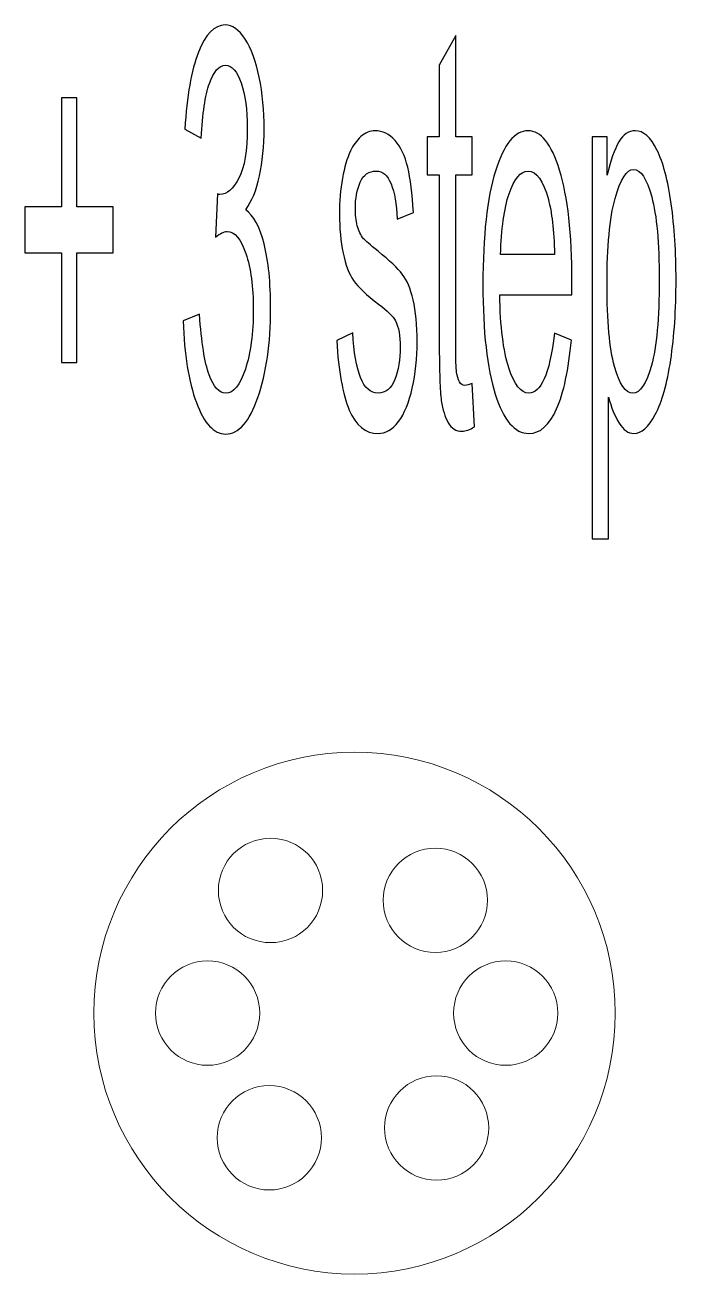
# Model space of a CAD drawing. Header units: millimetres. Extents: x -2444 to 3336, y -980 to 1690.
# Drawn here: x 1020.3 to 1066.1, y -726.7 to -638.9 of the extents above; entities that cross this region are included whole.
import ezdxf

# ---------------------------------------------------------------- set-up
doc = ezdxf.new("R2010")
doc.units = ezdxf.units.MM
doc.header["$MEASUREMENT"] = 0
doc.layers.add('Camada 1', color=7, linetype='Continuous')

msp = doc.modelspace()

# ---------------------------------------------------------------- linework, layer by layer
at = {"layer": 'Camada 1', "color": 250}
for points, knots in [([(1031.4497, -659.7079), (1031.4497, -659.7079), (1032.6043, -659.2362), (1032.6043, -659.2362), (1032.6043, -659.2362), (1032.7377, -661.2018), (1032.9607, -662.6169), (1033.2778, -663.4818), (1033.2778, -663.4818), (1033.5949, -664.3466), (1033.9841, -664.779), (1034.4455, -664.779), (1034.4455, -664.779), (1034.9922, -664.779), (1035.4536, -664.2156), (1035.8253, -663.0887), (1035.8253, -663.0887), (1036.1971, -661.9618), (1036.3829, -660.5662), (1036.3829, -658.9021), (1036.3829, -658.9021), (1036.3829, -657.3165), (1036.2102, -656.0062), (1035.8625, -654.971), (1035.8625, -654.971), (1035.517, -653.9424), (1035.0775, -653.4248), (1034.5417, -653.4248), (1034.5417, -653.4248), (1034.323, -653.4248), (1034.0519, -653.5558), (1033.7261, -653.8113), (1033.7261, -653.8113), (1033.7261, -653.8113), (1033.8551, -650.7844), (1033.8551, -650.7844), (1033.8551, -650.7844), (1033.9316, -650.8106), (1033.995, -650.8237), (1034.0409, -650.8237), (1034.0409, -650.8237), (1034.5351, -650.8237), (1034.9769, -650.4372), (1035.3727, -649.6706), (1035.3727, -649.6706), (1035.7663, -648.904), (1035.9631, -647.7247), (1035.9631, -646.1326), (1035.9631, -646.1326), (1035.9631, -644.8681), (1035.8188, -643.8198), (1035.5323, -642.9878), (1035.5323, -642.9878), (1035.2458, -642.1557), (1034.8763, -641.7429), (1034.4236, -641.7429), (1034.4236, -641.7429), (1033.9732, -641.7429), (1033.5992, -642.1688), (1033.2997, -643.0205), (1033.2997, -643.0205), (1033.0001, -643.8722), (1032.8076, -645.1498), (1032.7223, -646.8533), (1032.7223, -646.8533), (1032.7223, -646.8533), (1031.5678, -646.2243), (1031.5678, -646.2243), (1031.5678, -646.2243), (1031.7099, -643.905), (1032.0292, -642.1033), (1032.5299, -640.8257), (1032.5299, -640.8257), (1033.0285, -639.5481), (1033.6517, -638.9125), (1034.3952, -638.9125), (1034.3952, -638.9125), (1034.9069, -638.9125), (1035.3792, -639.2401), (1035.81, -639.9019), (1035.81, -639.9019), (1036.243, -640.557), (1036.5732, -641.4546), (1036.8006, -642.5881), (1036.8006, -642.5881), (1037.0302, -643.7281), (1037.1439, -644.9336), (1037.1439, -646.2112), (1037.1439, -646.2112), (1037.1439, -647.4233), (1037.0346, -648.524), (1036.8181, -649.5199), (1036.8181, -649.5199), (1036.5994, -650.5158), (1036.2758, -651.3085), (1035.8494, -651.8982), (1035.8494, -651.8982), (1036.4048, -652.2782), (1036.8356, -653.0775), (1037.1439, -654.2896), (1037.1439, -654.2896), (1037.4501, -655.4951), (1037.6031, -657.0152), (1037.6031, -658.83), (1037.6031, -658.83), (1037.6031, -661.2869), (1037.3036, -663.377), (1036.7066, -665.087), (1036.7066, -665.087), (1036.1074, -666.797), (1035.3508, -667.6487), (1034.4367, -667.6487), (1034.4367, -667.6487), (1033.6124, -667.6487), (1032.9279, -666.9084), (1032.3834, -665.4342), (1032.3834, -665.4342), (1031.8367, -663.9601), (1031.5262, -662.0535), (1031.4497, -659.7079)], [0, 0, 0, 0, 0.0322581, 0.0322581, 0.0322581, 0.0322581, 0.0645161, 0.0645161, 0.0645161, 0.0645161, 0.0967742, 0.0967742, 0.0967742, 0.0967742, 0.1290323, 0.1290323, 0.1290323, 0.1290323, 0.1612903, 0.1612903, 0.1612903, 0.1612903, 0.1935484, 0.1935484, 0.1935484, 0.1935484, 0.2258065, 0.2258065, 0.2258065, 0.2258065, 0.2580645, 0.2580645, 0.2580645, 0.2580645, 0.2903226, 0.2903226, 0.2903226, 0.2903226, 0.3225806, 0.3225806, 0.3225806, 0.3225806, 0.3548387, 0.3548387, 0.3548387, 0.3548387, 0.3870968, 0.3870968, 0.3870968, 0.3870968, 0.4193548, 0.4193548, 0.4193548, 0.4193548, 0.4516129, 0.4516129, 0.4516129, 0.4516129, 0.483871, 0.483871, 0.483871, 0.483871, 0.516129, 0.516129, 0.516129, 0.516129, 0.5483871, 0.5483871, 0.5483871, 0.5483871, 0.5806452, 0.5806452, 0.5806452, 0.5806452, 0.6129032, 0.6129032, 0.6129032, 0.6129032, 0.6451613, 0.6451613, 0.6451613, 0.6451613, 0.6774194, 0.6774194, 0.6774194, 0.6774194, 0.7096774, 0.7096774, 0.7096774, 0.7096774, 0.7419355, 0.7419355, 0.7419355, 0.7419355, 0.7741935, 0.7741935, 0.7741935, 0.7741935, 0.8064516, 0.8064516, 0.8064516, 0.8064516, 0.8387097, 0.8387097, 0.8387097, 0.8387097, 0.8709677, 0.8709677, 0.8709677, 0.8709677, 0.9032258, 0.9032258, 0.9032258, 0.9032258, 0.9354839, 0.9354839, 0.9354839, 0.9354839, 1, 1, 1, 1]), ([(1051.7732, -664.0911), (1051.7732, -664.0911), (1051.9307, -667.1442), (1051.9307, -667.1442), (1051.9307, -667.1442), (1051.607, -667.3473), (1051.3162, -667.4522), (1051.0625, -667.4522), (1051.0625, -667.4522), (1050.6448, -667.4522), (1050.3212, -667.2556), (1050.0894, -666.856), (1050.0894, -666.856), (1049.8598, -666.4563), (1049.698, -665.9387), (1049.604, -665.2901), (1049.604, -665.2901), (1049.51, -664.6415), (1049.464, -663.2787), (1049.464, -661.2018), (1049.464, -661.2018), (1049.464, -661.2018), (1049.464, -649.4478), (1049.464, -649.4478), (1049.464, -649.4478), (1049.464, -649.4478), (1048.6112, -649.4478), (1048.6112, -649.4478), (1048.6112, -649.4478), (1048.6112, -649.4478), (1048.6112, -646.7747), (1048.6112, -646.7747), (1048.6112, -646.7747), (1048.6112, -646.7747), (1049.464, -646.7747), (1049.464, -646.7747), (1049.464, -646.7747), (1049.464, -646.7747), (1049.464, -641.7298), (1049.464, -641.7298), (1049.464, -641.7298), (1049.464, -641.7298), (1050.6186, -639.6529), (1050.6186, -639.6529), (1050.6186, -639.6529), (1050.6186, -639.6529), (1050.6186, -646.7747), (1050.6186, -646.7747), (1050.6186, -646.7747), (1050.6186, -646.7747), (1051.7732, -646.7747), (1051.7732, -646.7747), (1051.7732, -646.7747), (1051.7732, -646.7747), (1051.7732, -649.4478), (1051.7732, -649.4478), (1051.7732, -649.4478), (1051.7732, -649.4478), (1050.6186, -649.4478), (1050.6186, -649.4478), (1050.6186, -649.4478), (1050.6186, -649.4478), (1050.6186, -661.3983), (1050.6186, -661.3983), (1050.6186, -661.3983), (1050.6186, -662.3876), (1050.6383, -663.0232), (1050.6799, -663.3049), (1050.6799, -663.3049), (1050.7192, -663.5866), (1050.7848, -663.8094), (1050.8766, -663.9797), (1050.8766, -663.9797), (1050.9685, -664.1435), (1051.0997, -664.2287), (1051.2703, -664.2287), (1051.2703, -664.2287), (1051.3971, -664.2287), (1051.5655, -664.1828), (1051.7732, -664.0911)], [0, 0, 0, 0, 0.047619, 0.047619, 0.047619, 0.047619, 0.0952381, 0.0952381, 0.0952381, 0.0952381, 0.1428571, 0.1428571, 0.1428571, 0.1428571, 0.1904762, 0.1904762, 0.1904762, 0.1904762, 0.2380952, 0.2380952, 0.2380952, 0.2380952, 0.2857143, 0.2857143, 0.2857143, 0.2857143, 0.3333333, 0.3333333, 0.3333333, 0.3333333, 0.3809524, 0.3809524, 0.3809524, 0.3809524, 0.4285714, 0.4285714, 0.4285714, 0.4285714, 0.4761905, 0.4761905, 0.4761905, 0.4761905, 0.5238095, 0.5238095, 0.5238095, 0.5238095, 0.5714286, 0.5714286, 0.5714286, 0.5714286, 0.6190476, 0.6190476, 0.6190476, 0.6190476, 0.6666667, 0.6666667, 0.6666667, 0.6666667, 0.7142857, 0.7142857, 0.7142857, 0.7142857, 0.7619048, 0.7619048, 0.7619048, 0.7619048, 0.8095238, 0.8095238, 0.8095238, 0.8095238, 0.8571429, 0.8571429, 0.8571429, 0.8571429, 0.9047619, 0.9047619, 0.9047619, 0.9047619, 1, 1, 1, 1]), ([(1022.8842, -662.6169), (1022.8842, -662.6169), (1022.8842, -654.912), (1022.8842, -654.912), (1022.8842, -654.912), (1022.8842, -654.912), (1020.3257, -654.912), (1020.3257, -654.912), (1020.3257, -654.912), (1020.3257, -654.912), (1020.3257, -651.6885), (1020.3257, -651.6885), (1020.3257, -651.6885), (1020.3257, -651.6885), (1022.8842, -651.6885), (1022.8842, -651.6885), (1022.8842, -651.6885), (1022.8842, -651.6885), (1022.8842, -644.0229), (1022.8842, -644.0229), (1022.8842, -644.0229), (1022.8842, -644.0229), (1023.9732, -644.0229), (1023.9732, -644.0229), (1023.9732, -644.0229), (1023.9732, -644.0229), (1023.9732, -651.6885), (1023.9732, -651.6885), (1023.9732, -651.6885), (1023.9732, -651.6885), (1026.5317, -651.6885), (1026.5317, -651.6885), (1026.5317, -651.6885), (1026.5317, -651.6885), (1026.5317, -654.912), (1026.5317, -654.912), (1026.5317, -654.912), (1026.5317, -654.912), (1023.9732, -654.912), (1023.9732, -654.912), (1023.9732, -654.912), (1023.9732, -654.912), (1023.9732, -662.6169), (1023.9732, -662.6169), (1023.9732, -662.6169), (1023.9732, -662.6169), (1022.8842, -662.6169), (1022.8842, -662.6169)], [0, 0, 0, 0, 0.0769231, 0.0769231, 0.0769231, 0.0769231, 0.1538462, 0.1538462, 0.1538462, 0.1538462, 0.2307692, 0.2307692, 0.2307692, 0.2307692, 0.3076923, 0.3076923, 0.3076923, 0.3076923, 0.3846154, 0.3846154, 0.3846154, 0.3846154, 0.4615385, 0.4615385, 0.4615385, 0.4615385, 0.5384615, 0.5384615, 0.5384615, 0.5384615, 0.6153846, 0.6153846, 0.6153846, 0.6153846, 0.6923077, 0.6923077, 0.6923077, 0.6923077, 0.7692308, 0.7692308, 0.7692308, 0.7692308, 0.8461538, 0.8461538, 0.8461538, 0.8461538, 1, 1, 1, 1]), ([(1042.2478, -661.0838), (1042.2478, -661.0838), (1043.3893, -660.5335), (1043.3893, -660.5335), (1043.3893, -660.5335), (1043.4527, -661.9028), (1043.632, -662.9511), (1043.925, -663.6849), (1043.925, -663.6849), (1044.218, -664.4121), (1044.6291, -664.779), (1045.154, -664.779), (1045.154, -664.779), (1045.6854, -664.779), (1046.079, -664.458), (1046.337, -663.8094), (1046.337, -663.8094), (1046.5929, -663.1673), (1046.7219, -662.4073), (1046.7219, -661.5359), (1046.7219, -661.5359), (1046.7219, -660.7562), (1046.606, -660.1404), (1046.3763, -659.6948), (1046.3763, -659.6948), (1046.2145, -659.3869), (1045.8209, -659.0004), (1045.1955, -658.5221), (1045.1955, -658.5221), (1044.3514, -657.8865), (1043.7676, -657.3362), (1043.4396, -656.871), (1043.4396, -656.871), (1043.1137, -656.3993), (1042.8666, -655.7572), (1042.6983, -654.9317), (1042.6983, -654.9317), (1042.5299, -654.1127), (1042.4446, -653.202), (1042.4446, -652.2061), (1042.4446, -652.2061), (1042.4446, -651.2954), (1042.5146, -650.4568), (1042.6523, -649.6837), (1042.6523, -649.6837), (1042.7923, -648.9106), (1042.9804, -648.2685), (1043.2187, -647.7575), (1043.2187, -647.7575), (1043.398, -647.3644), (1043.6429, -647.0302), (1043.9513, -646.755), (1043.9513, -646.755), (1044.2618, -646.4799), (1044.592, -646.3423), (1044.9462, -646.3423), (1044.9462, -646.3423), (1045.4798, -646.3423), (1045.9478, -646.5716), (1046.3501, -647.0368), (1046.3501, -647.0368), (1046.7547, -647.4954), (1047.052, -648.1244), (1047.2445, -648.9106), (1047.2445, -648.9106), (1047.4347, -649.7033), (1047.5681, -650.7582), (1047.6403, -652.0817), (1047.6403, -652.0817), (1047.6403, -652.0817), (1046.5119, -652.5534), (1046.5119, -652.5534), (1046.5119, -652.5534), (1046.4617, -651.492), (1046.3129, -650.6599), (1046.068, -650.0637), (1046.068, -650.0637), (1045.8231, -649.4675), (1045.4776, -649.1727), (1045.0293, -649.1727), (1045.0293, -649.1727), (1044.5023, -649.1727), (1044.124, -649.4347), (1043.8988, -649.9589), (1043.8988, -649.9589), (1043.6735, -650.483), (1043.5598, -651.0989), (1043.5598, -651.7999), (1043.5598, -651.7999), (1043.5598, -652.2454), (1043.6058, -652.6517), (1043.6998, -653.012), (1043.6998, -653.012), (1043.7938, -653.3789), (1043.9403, -653.6868), (1044.1415, -653.9293), (1044.1415, -653.9293), (1044.2574, -654.0603), (1044.5942, -654.3551), (1045.1583, -654.8138), (1045.1583, -654.8138), (1045.9718, -655.4624), (1046.5404, -655.9996), (1046.864, -656.4124), (1046.864, -656.4124), (1047.1876, -656.8252), (1047.4413, -657.4345), (1047.625, -658.2207), (1047.625, -658.2207), (1047.8108, -659.0135), (1047.9027, -659.9962), (1047.9027, -661.1756), (1047.9027, -661.1756), (1047.9027, -662.3221), (1047.7912, -663.4032), (1047.5659, -664.4187), (1047.5659, -664.4187), (1047.3407, -665.4342), (1047.0171, -666.2204), (1046.595, -666.7773), (1046.595, -666.7773), (1046.1708, -667.3342), (1045.6919, -667.6094), (1045.1583, -667.6094), (1045.1583, -667.6094), (1044.2749, -667.6094), (1043.5992, -667.0591), (1043.1356, -665.9649), (1043.1356, -665.9649), (1042.672, -664.8642), (1042.3768, -663.2394), (1042.2478, -661.0838)], [0, 0, 0, 0, 0.0294118, 0.0294118, 0.0294118, 0.0294118, 0.0588235, 0.0588235, 0.0588235, 0.0588235, 0.0882353, 0.0882353, 0.0882353, 0.0882353, 0.1176471, 0.1176471, 0.1176471, 0.1176471, 0.1470588, 0.1470588, 0.1470588, 0.1470588, 0.1764706, 0.1764706, 0.1764706, 0.1764706, 0.2058824, 0.2058824, 0.2058824, 0.2058824, 0.2352941, 0.2352941, 0.2352941, 0.2352941, 0.2647059, 0.2647059, 0.2647059, 0.2647059, 0.2941176, 0.2941176, 0.2941176, 0.2941176, 0.3235294, 0.3235294, 0.3235294, 0.3235294, 0.3529412, 0.3529412, 0.3529412, 0.3529412, 0.3823529, 0.3823529, 0.3823529, 0.3823529, 0.4117647, 0.4117647, 0.4117647, 0.4117647, 0.4411765, 0.4411765, 0.4411765, 0.4411765, 0.4705882, 0.4705882, 0.4705882, 0.4705882, 0.5, 0.5, 0.5, 0.5, 0.5294118, 0.5294118, 0.5294118, 0.5294118, 0.5588235, 0.5588235, 0.5588235, 0.5588235, 0.5882353, 0.5882353, 0.5882353, 0.5882353, 0.6176471, 0.6176471, 0.6176471, 0.6176471, 0.6470588, 0.6470588, 0.6470588, 0.6470588, 0.6764706, 0.6764706, 0.6764706, 0.6764706, 0.7058824, 0.7058824, 0.7058824, 0.7058824, 0.7352941, 0.7352941, 0.7352941, 0.7352941, 0.7647059, 0.7647059, 0.7647059, 0.7647059, 0.7941176, 0.7941176, 0.7941176, 0.7941176, 0.8235294, 0.8235294, 0.8235294, 0.8235294, 0.8529412, 0.8529412, 0.8529412, 0.8529412, 0.8823529, 0.8823529, 0.8823529, 0.8823529, 0.9117647, 0.9117647, 0.9117647, 0.9117647, 0.9411765, 0.9411765, 0.9411765, 0.9411765, 1, 1, 1, 1]), ([(1057.5571, -660.5728), (1057.5571, -660.5728), (1058.7511, -661.0445), (1058.7511, -661.0445), (1058.7511, -661.0445), (1058.5652, -663.1214), (1058.2176, -664.7397), (1057.7102, -665.8863), (1057.7102, -665.8863), (1057.2029, -667.0329), (1056.5556, -667.6094), (1055.7662, -667.6094), (1055.7662, -667.6094), (1054.7734, -667.6094), (1053.9862, -666.6922), (1053.4045, -664.8577), (1053.4045, -664.8577), (1052.8229, -663.0297), (1052.532, -660.4549), (1052.532, -657.1462), (1052.532, -657.1462), (1052.532, -653.7262), (1052.825, -651.0661), (1053.4133, -649.1792), (1053.4133, -649.1792), (1054.0015, -647.2857), (1054.7647, -646.3423), (1055.7028, -646.3423), (1055.7028, -646.3423), (1056.6103, -646.3423), (1057.3516, -647.2661), (1057.9267, -649.1202), (1057.9267, -649.1202), (1058.5018, -650.9744), (1058.7905, -653.582), (1058.7905, -656.9431), (1058.7905, -656.9431), (1058.7905, -657.1462), (1058.7883, -657.4541), (1058.7839, -657.8603), (1058.7839, -657.8603), (1058.7839, -657.8603), (1053.7129, -657.8603), (1053.7129, -657.8603), (1053.7129, -657.8603), (1053.7566, -660.0945), (1053.9665, -661.8111), (1054.347, -662.997), (1054.347, -662.997), (1054.7253, -664.1828), (1055.1998, -664.779), (1055.7662, -664.779), (1055.7662, -664.779), (1056.1882, -664.779), (1056.5491, -664.4449), (1056.8465, -663.7766), (1056.8465, -663.7766), (1057.146, -663.1083), (1057.3822, -662.0404), (1057.5571, -660.5728)], [0, 0, 0, 0, 0.0625, 0.0625, 0.0625, 0.0625, 0.125, 0.125, 0.125, 0.125, 0.1875, 0.1875, 0.1875, 0.1875, 0.25, 0.25, 0.25, 0.25, 0.3125, 0.3125, 0.3125, 0.3125, 0.375, 0.375, 0.375, 0.375, 0.4375, 0.4375, 0.4375, 0.4375, 0.5, 0.5, 0.5, 0.5, 0.5625, 0.5625, 0.5625, 0.5625, 0.625, 0.625, 0.625, 0.625, 0.6875, 0.6875, 0.6875, 0.6875, 0.75, 0.75, 0.75, 0.75, 0.8125, 0.8125, 0.8125, 0.8125, 0.875, 0.875, 0.875, 0.875, 1, 1, 1, 1]), ([(1060.2097, -674.9998), (1060.2097, -674.9998), (1060.2097, -646.7747), (1060.2097, -646.7747), (1060.2097, -646.7747), (1060.2097, -646.7747), (1061.2593, -646.7747), (1061.2593, -646.7747), (1061.2593, -646.7747), (1061.2593, -646.7747), (1061.2593, -649.4544), (1061.2593, -649.4544), (1061.2593, -649.4544), (1061.5064, -648.4192), (1061.7863, -647.6395), (1062.099, -647.1219), (1062.099, -647.1219), (1062.4095, -646.6043), (1062.7878, -646.3423), (1063.2317, -646.3423), (1063.2317, -646.3423), (1063.8134, -646.3423), (1064.3251, -646.7878), (1064.769, -647.6854), (1064.769, -647.6854), (1065.2129, -648.5764), (1065.5475, -649.8409), (1065.7749, -651.4658), (1065.7749, -651.4658), (1066.0002, -653.0972), (1066.1139, -654.8793), (1066.1139, -656.8252), (1066.1139, -656.8252), (1066.1139, -658.9021), (1065.9892, -660.7759), (1065.7399, -662.4466), (1065.7399, -662.4466), (1065.4906, -664.1108), (1065.1276, -665.3884), (1064.6509, -666.2794), (1064.6509, -666.2794), (1064.1764, -667.1639), (1063.6756, -667.6094), (1063.1508, -667.6094), (1063.1508, -667.6094), (1062.766, -667.6094), (1062.4205, -667.367), (1062.1165, -666.8822), (1062.1165, -666.8822), (1061.8104, -666.3973), (1061.5611, -665.788), (1061.3643, -665.0477), (1061.3643, -665.0477), (1061.3643, -665.0477), (1061.3643, -674.9998), (1061.3643, -674.9998), (1061.3643, -674.9998), (1061.3643, -674.9998), (1060.2097, -674.9998), (1060.2097, -674.9998)], [0, 0, 0, 0, 0.0625, 0.0625, 0.0625, 0.0625, 0.125, 0.125, 0.125, 0.125, 0.1875, 0.1875, 0.1875, 0.1875, 0.25, 0.25, 0.25, 0.25, 0.3125, 0.3125, 0.3125, 0.3125, 0.375, 0.375, 0.375, 0.375, 0.4375, 0.4375, 0.4375, 0.4375, 0.5, 0.5, 0.5, 0.5, 0.5625, 0.5625, 0.5625, 0.5625, 0.625, 0.625, 0.625, 0.625, 0.6875, 0.6875, 0.6875, 0.6875, 0.75, 0.75, 0.75, 0.75, 0.8125, 0.8125, 0.8125, 0.8125, 0.875, 0.875, 0.875, 0.875, 1, 1, 1, 1]), ([(1053.7785, -655.03), (1053.7785, -655.03), (1057.5703, -655.03), (1057.5703, -655.03), (1057.5703, -655.03), (1057.52, -653.3134), (1057.3735, -652.0292), (1057.1351, -651.171), (1057.1351, -651.171), (1056.7699, -649.8409), (1056.2932, -649.1727), (1055.7094, -649.1727), (1055.7094, -649.1727), (1055.1802, -649.1727), (1054.7363, -649.7033), (1054.3755, -650.7647), (1054.3755, -650.7647), (1054.0168, -651.8261), (1053.8178, -653.2479), (1053.7785, -655.03)], [0, 0, 0, 0, 0.1666667, 0.1666667, 0.1666667, 0.1666667, 0.3333333, 0.3333333, 0.3333333, 0.3333333, 0.5, 0.5, 0.5, 0.5, 0.6666667, 0.6666667, 0.6666667, 0.6666667, 1, 1, 1, 1]), ([(1061.2593, -657.1003), (1061.2593, -659.7145), (1061.4364, -661.6473), (1061.7885, -662.8987), (1061.7885, -662.8987), (1062.1427, -664.1501), (1062.5714, -664.779), (1063.0743, -664.779), (1063.0743, -664.779), (1063.586, -664.779), (1064.0234, -664.1304), (1064.3864, -662.8332), (1064.3864, -662.8332), (1064.7515, -661.5359), (1064.933, -659.531), (1064.933, -656.8121), (1064.933, -656.8121), (1064.933, -654.2175), (1064.7559, -652.2782), (1064.3995, -650.9875), (1064.3995, -650.9875), (1064.043, -649.6968), (1063.6188, -649.0547), (1063.1246, -649.0547), (1063.1246, -649.0547), (1062.6348, -649.0547), (1062.2018, -649.7427), (1061.8257, -651.112), (1061.8257, -651.112), (1061.4474, -652.4879), (1061.2593, -654.4796), (1061.2593, -657.1003)], [0, 0, 0, 0, 0.1111111, 0.1111111, 0.1111111, 0.1111111, 0.2222222, 0.2222222, 0.2222222, 0.2222222, 0.3333333, 0.3333333, 0.3333333, 0.3333333, 0.4444444, 0.4444444, 0.4444444, 0.4444444, 0.5555556, 0.5555556, 0.5555556, 0.5555556, 0.6666667, 0.6666667, 0.6666667, 0.6666667, 0.7777778, 0.7777778, 0.7777778, 0.7777778, 1, 1, 1, 1])]:
    msp.add_open_spline(points, degree=3, knots=knots, dxfattribs=at)
at = {"layer": 'Camada 1', "color": 250, "lineweight": 9}
for points in [[(1061.8357, -708.3292), (1061.8357, -718.4523), (1053.6294, -726.6587), (1043.5064, -726.6587), (1043.5064, -726.6587), (1033.3834, -726.6587), (1025.177, -718.4523), (1025.177, -708.3292), (1025.177, -708.3292), (1025.177, -698.2063), (1033.3834, -690), (1043.5064, -690), (1043.5064, -690), (1053.6294, -690), (1061.8357, -698.2063), (1061.8357, -708.3292)], [(1041.2601, -699.7133), (1041.2601, -701.7379), (1039.6188, -703.3792), (1037.5942, -703.3792), (1037.5942, -703.3792), (1035.5696, -703.3792), (1033.9283, -701.7379), (1033.9283, -699.7133), (1033.9283, -699.7133), (1033.9283, -697.6888), (1035.5696, -696.0475), (1037.5942, -696.0475), (1037.5942, -696.0475), (1039.6188, -696.0475), (1041.2601, -697.6888), (1041.2601, -699.7133)], [(1041.2601, -699.7133), (1041.2601, -701.7379), (1039.6188, -703.3792), (1037.5942, -703.3792), (1037.5942, -703.3792), (1035.5696, -703.3792), (1033.9283, -701.7379), (1033.9283, -699.7133), (1033.9283, -699.7133), (1033.9283, -697.6887), (1035.5696, -696.0475), (1037.5942, -696.0475), (1037.5942, -696.0475), (1039.6188, -696.0475), (1041.2601, -697.6887), (1041.2601, -699.7133)], [(1045.5213, -700.4038), (1045.5213, -698.3793), (1047.1626, -696.738), (1049.1872, -696.738), (1049.1872, -696.738), (1051.2117, -696.738), (1052.853, -698.3793), (1052.853, -700.4038), (1052.853, -700.4038), (1052.853, -702.4284), (1051.2117, -704.0697), (1049.1872, -704.0697), (1049.1872, -704.0697), (1047.1626, -704.0697), (1045.5213, -702.4284), (1045.5213, -700.4038)], [(1045.5213, -700.4039), (1045.5213, -698.3793), (1047.1625, -696.738), (1049.1872, -696.738), (1049.1872, -696.738), (1051.2118, -696.738), (1052.853, -698.3793), (1052.853, -700.4039), (1052.853, -700.4039), (1052.853, -702.4285), (1051.2118, -704.0697), (1049.1872, -704.0697), (1049.1872, -704.0697), (1047.1625, -704.0697), (1045.5213, -702.4285), (1045.5213, -700.4039)], [(1036.8345, -708.3293), (1036.8345, -710.3539), (1035.1932, -711.9952), (1033.1686, -711.9952), (1033.1686, -711.9952), (1031.144, -711.9952), (1029.5027, -710.3539), (1029.5027, -708.3293), (1029.5027, -708.3293), (1029.5027, -706.3047), (1031.144, -704.6634), (1033.1686, -704.6634), (1033.1686, -704.6634), (1035.1932, -704.6634), (1036.8345, -706.3047), (1036.8345, -708.3293)], [(1036.8345, -708.3293), (1036.8345, -710.3539), (1035.1932, -711.9952), (1033.1686, -711.9952), (1033.1686, -711.9952), (1031.144, -711.9952), (1029.5027, -710.3539), (1029.5027, -708.3293), (1029.5027, -708.3293), (1029.5027, -706.3047), (1031.144, -704.6634), (1033.1686, -704.6634), (1033.1686, -704.6634), (1035.1932, -704.6634), (1036.8345, -706.3047), (1036.8345, -708.3293)], [(1057.8033, -708.3293), (1057.8033, -710.3539), (1056.162, -711.9952), (1054.1374, -711.9952), (1054.1374, -711.9952), (1052.1128, -711.9952), (1050.4715, -710.3539), (1050.4715, -708.3293), (1050.4715, -708.3293), (1050.4715, -706.3047), (1052.1128, -704.6634), (1054.1374, -704.6634), (1054.1374, -704.6634), (1056.162, -704.6634), (1057.8033, -706.3047), (1057.8033, -708.3293)], [(1057.8033, -708.3293), (1057.8033, -710.3539), (1056.162, -711.9952), (1054.1374, -711.9952), (1054.1374, -711.9952), (1052.1128, -711.9952), (1050.4715, -710.3539), (1050.4715, -708.3293), (1050.4715, -708.3293), (1050.4715, -706.3047), (1052.1128, -704.6634), (1054.1374, -704.6634), (1054.1374, -704.6634), (1056.162, -704.6634), (1057.8033, -706.3047), (1057.8033, -708.3293)], [(1045.6079, -716.3961), (1045.6079, -718.4207), (1047.2492, -720.062), (1049.2738, -720.062), (1049.2738, -720.062), (1051.2984, -720.062), (1052.9397, -718.4207), (1052.9397, -716.3961), (1052.9397, -716.3961), (1052.9397, -714.3716), (1051.2984, -712.7303), (1049.2738, -712.7303), (1049.2738, -712.7303), (1047.2492, -712.7303), (1045.6079, -714.3716), (1045.6079, -716.3961)], [(1045.6079, -716.3961), (1045.6079, -718.4207), (1047.2492, -720.062), (1049.2738, -720.062), (1049.2738, -720.062), (1051.2984, -720.062), (1052.9397, -718.4207), (1052.9397, -716.3961), (1052.9397, -716.3961), (1052.9397, -714.3715), (1051.2984, -712.7303), (1049.2738, -712.7303), (1049.2738, -712.7303), (1047.2492, -712.7303), (1045.6079, -714.3715), (1045.6079, -716.3961)], [(1041.1734, -717.0866), (1041.1734, -715.0621), (1039.5321, -713.4208), (1037.5075, -713.4208), (1037.5075, -713.4208), (1035.4829, -713.4208), (1033.8417, -715.0621), (1033.8417, -717.0866), (1033.8417, -717.0866), (1033.8417, -719.1112), (1035.4829, -720.7525), (1037.5075, -720.7525), (1037.5075, -720.7525), (1039.5321, -720.7525), (1041.1734, -719.1112), (1041.1734, -717.0866)], [(1041.1734, -717.0867), (1041.1734, -715.0621), (1039.5321, -713.4208), (1037.5075, -713.4208), (1037.5075, -713.4208), (1035.4829, -713.4208), (1033.8417, -715.0621), (1033.8417, -717.0867), (1033.8417, -717.0867), (1033.8417, -719.1113), (1035.4829, -720.7525), (1037.5075, -720.7525), (1037.5075, -720.7525), (1039.5321, -720.7525), (1041.1734, -719.1113), (1041.1734, -717.0867)]]:
    msp.add_open_spline(points, degree=3, knots=[0, 0, 0, 0, 0.2, 0.2, 0.2, 0.2, 0.4, 0.4, 0.4, 0.4, 0.6, 0.6, 0.6, 0.6, 1, 1, 1, 1], dxfattribs=at)

doc.saveas('drawing.dxf')
